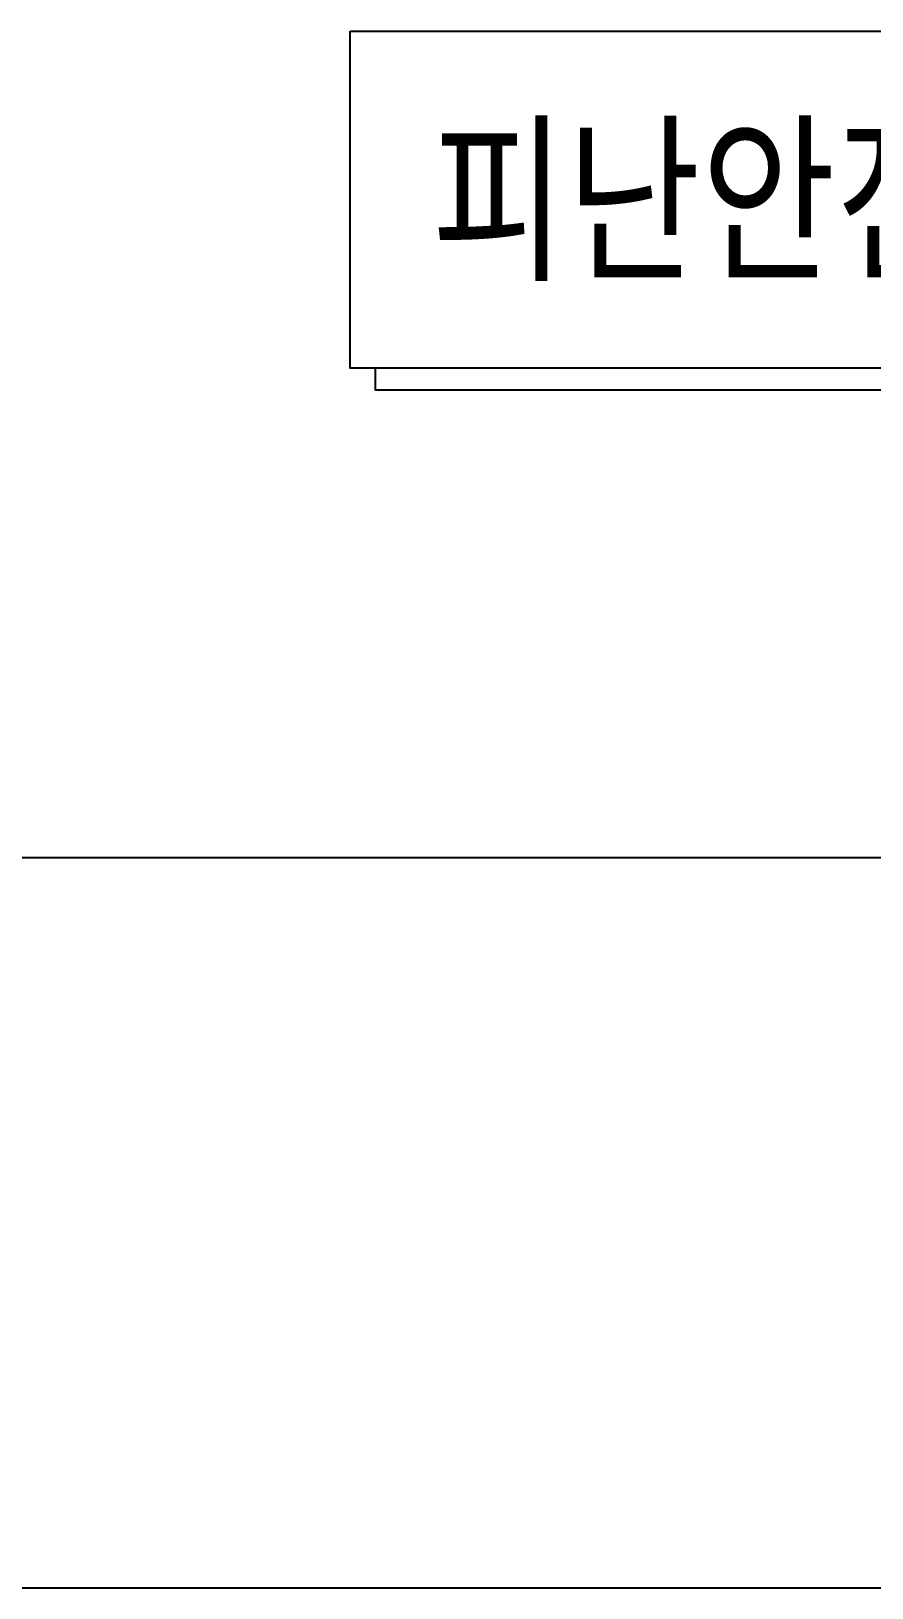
# Model space of a CAD drawing. Header units: millimetres. Extents: x 8533 to 164433, y 5768 to 115327.
# Drawn here: x 21347 to 25357, y 25415 to 32844 of the extents above; entities that cross this region are included whole.
import ezdxf
from ezdxf.enums import TextEntityAlignment as Align

# ---------------------------------------------------------------- set-up
doc = ezdxf.new("R2010")
doc.units = ezdxf.units.MM
doc.header["$LTSCALE"] = 250
doc.layers.add('ARC', color=8, linetype='Continuous')
doc.styles.get("Standard").update_dxf_attribs({"font": ''})
doc.styles.get('Standard').set_extended_font_data('Malgun Gothic')

msp = doc.modelspace()

# ---------------------------------------------------------------- linework, layer by layer
at = {"color": 2, "elevation": 0}
msp.add_lwpolyline([(22869.2, 32844.2), (28485.1, 32844.2), (28485.1, 31235.4), (22869.2, 31235.4)], close=True, dxfattribs=at)
msp.add_lwpolyline([(28485.1, 32738.9), (28605.5, 32738.9), (28605.5, 31130.1), (22989.6, 31130.1), (22989.6, 31235.4)], dxfattribs=at)
at = {"layer": 'ARC'}
for p, q in [((19210.6, 28899.9), (124753.7, 28899.9)), ((19210.6, 25415.1), (124753.6, 25415.1))]:
    msp.add_line(p, q, dxfattribs=at)

# ---------------------------------------------------------------- texts
at = {"color": 2, "width": 0.8}
msp.add_text('피난안전구역 #1', height=640, dxfattribs=at).set_placement((25677.2, 32039.8), align=Align.MIDDLE_CENTER)

doc.saveas('drawing.dxf')
